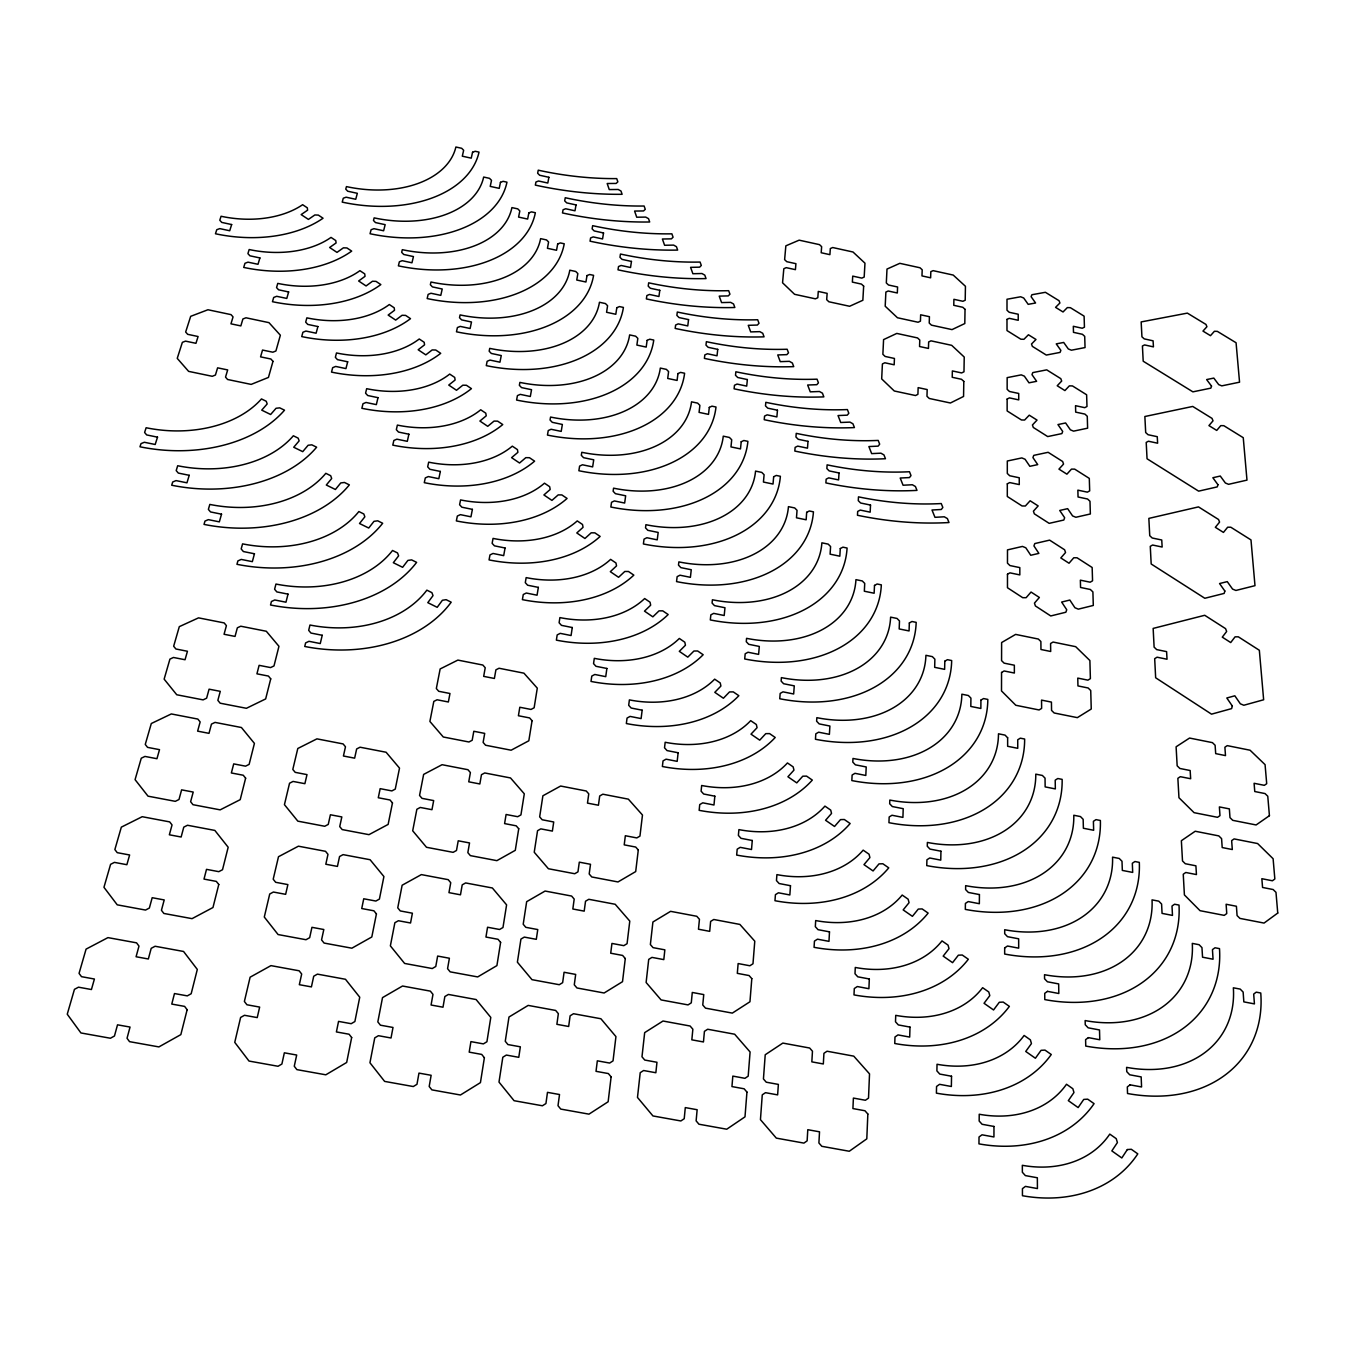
<?xml version="1.0" encoding="UTF-8"?>
<svg xmlns="http://www.w3.org/2000/svg" width="1345" height="1345" viewBox="0 0 1345 1345"><rect width="100%" height="100%" fill="white"/><g stroke="black" fill="none" stroke-linecap="round" stroke-linejoin="round"><path stroke-width="1.5" d="M1004.681 947.922L1004.665 954.042A142.318 108.239 28.3 0 0 1139.316 862.38L1134.911 861.523L1132.322 863.271L1132.692 872.417L1122.335 870.417L1121.999 861.271L1119.242 858.463L1112.55 857.152A113.821 86.551 28.2 0 1 1004.698 929.731L1004.698 933.716L1007.489 936.675L1018.653 938.81L1018.686 948.158L1007.489 946.023L1004.681 947.922M1006.985 319.404L1006.985 330.567L1020.855 339.209L1023.948 339.293L1028.421 334.77L1035.986 339.478L1031.514 344.017L1032.355 346.371L1046.309 355.063L1060.079 352.407L1060.869 350.389L1056.245 343.883L1063.693 342.454L1068.317 348.96L1071.41 350.204L1085.045 347.565L1084.709 336.368L1082.422 334.3L1073.478 332.349L1073.327 326.297L1082.254 328.247L1084.44 327.171L1084.104 316.142L1070.368 307.686L1067.358 307.585L1063.038 311.973L1055.573 307.366L1059.91 302.995L1059.053 300.708L1045.401 292.302L1031.884 294.74L1031.094 296.673L1035.583 302.995L1028.185 304.34L1023.696 298.002L1020.653 296.774L1007.001 299.246L1007.001 310.241L1009.238 312.292L1018.215 314.242L1018.232 320.278L1009.238 318.328L1006.985 319.404M1007.136 399.062L1007.136 410.948L1021.443 419.976L1024.621 420.043L1029.244 415.185L1037.029 420.094L1032.439 424.97L1033.313 427.475L1047.705 436.57L1061.894 433.594L1062.701 431.442L1057.943 424.566L1065.61 422.969L1070.385 429.828L1073.579 431.14L1087.617 428.181L1087.264 416.261L1084.911 414.092L1075.697 412.125L1075.529 405.686L1084.726 407.669L1086.979 406.493L1086.626 394.774L1072.469 385.931L1069.359 385.864L1064.921 390.571L1057.22 385.763L1061.676 381.055L1060.802 378.651L1046.713 369.858L1032.792 372.599L1031.985 374.65L1036.625 381.308L1028.992 382.821L1024.352 376.146L1021.225 374.868L1007.153 377.642L1007.153 389.327L1009.456 391.479L1018.703 393.463L1018.737 399.885L1009.456 397.885L1007.136 399.062M1007.472 574.231L1007.472 587.748L1022.738 597.701L1026.134 597.684L1031.043 592.052L1039.366 597.466L1034.456 603.115L1035.398 605.939L1050.748 615.96L1065.879 612.227L1066.736 609.756L1061.642 602.056L1069.83 600.055L1074.924 607.738L1078.32 609.15L1093.3 605.452L1092.897 591.918L1090.375 589.497L1080.556 587.462L1080.371 580.166L1090.173 582.2L1092.56 580.805L1092.157 567.506L1077.059 557.788L1073.764 557.771L1069.023 563.236L1060.818 557.94L1065.559 552.509L1064.618 549.786L1049.621 540.135L1034.793 543.565L1033.935 545.919L1038.878 553.383L1030.758 555.266L1025.815 547.802L1022.469 546.423L1007.489 549.886L1007.472 563.168L1009.944 565.556L1019.813 567.607L1019.829 574.903L1009.944 572.852L1007.472 574.231M1007.304 483.847L1007.304 496.49L1022.065 505.972L1025.361 506.006L1030.119 500.777L1038.155 505.922L1033.414 511.167L1034.322 513.824L1049.167 523.356L1063.828 520.027L1064.652 517.724L1059.726 510.461L1067.644 508.662L1072.587 515.925L1075.865 517.27L1090.358 513.975L1089.988 501.281L1087.55 498.995L1078.051 496.994L1077.866 490.152L1087.365 492.152L1089.685 490.875L1089.299 478.4L1074.689 469.136L1071.494 469.102L1066.904 474.163L1058.952 469.119L1063.559 464.075L1062.651 461.503L1048.125 452.307L1033.767 455.367L1032.926 457.569L1037.718 464.613L1029.85 466.312L1025.058 459.25L1021.83 457.922L1007.304 461.016L1007.304 473.457L1009.691 475.743L1019.241 477.761L1019.275 484.587L1009.691 482.569L1007.304 483.847M1007.64 737.766L1007.64 746.29L1017.745 748.308L1017.728 739.767L1020.334 738.17L1024.638 739.027A137.341 102.977 23.8 0 1 888.944 822.686L889.163 816.987L891.987 815.255L902.915 817.39L903.218 808.681L892.323 806.546L889.684 803.755L889.818 800.056A109.853 82.348 23.8 0 0 998.478 733.798L1005.034 735.11L1007.64 737.766M1001.554 672.483L1001.504 690.926L1015.811 705.268L1039.063 709.958L1041.635 708.395L1041.534 700.106L1051.437 702.107L1051.555 710.395L1054.161 712.984L1077.345 717.642L1091.249 709.017L1090.728 690.54L1088.139 687.984L1077.95 685.916L1077.765 678.099L1087.92 680.15L1090.391 678.637L1089.887 660.529L1075.681 646.676L1053.068 642.053L1050.579 643.515L1050.697 651.484L1040.963 649.5L1040.879 641.531L1038.34 639.043L1015.626 634.403L1001.621 642.54L1001.571 660.614L1004.127 663.152L1014.349 665.22L1014.365 673.038L1004.11 670.97L1001.554 672.483M993.972 1126.454L993.938 1136.962L982.018 1134.81L979.026 1136.996L978.958 1143.872A137.862 110.425 32.1 0 0 1094.073 1103.657L1087.701 1099.168L1083.751 1099.42L1078.135 1107.574L1068.333 1100.647L1073.966 1092.527L1072.839 1088.727L1066.501 1084.255A104.826 83.945 32.1 0 1 979.227 1114.248L979.16 1121.024L982.102 1124.285L993.972 1126.454M980.925 700.123L980.858 708.462L970.821 706.444L970.922 698.105L968.366 695.516L961.86 694.205A108.676 80.935 22.5 0 1 852.982 758.462L852.797 762.094L855.386 764.834L866.214 766.953L865.81 775.46L854.966 773.325L852.125 775.023L851.839 780.571A135.879 101.211 22.5 0 0 987.818 699.417L983.548 698.559L980.925 700.123M979.429 894.576L979.345 903.705L968.232 901.57L965.407 903.42L965.323 909.388A140.552 106.49 26.7 0 0 1100.378 820.484L1095.99 819.626L1093.401 821.324L1093.653 830.268L1083.381 828.251L1083.162 819.324L1080.455 816.566L1073.798 815.255A112.408 85.138 26.7 0 1 965.66 885.666L965.609 889.549L968.35 892.441L979.429 894.576M951.537 1076.235L951.369 1086.491L939.567 1084.322L936.557 1086.457L936.406 1093.149A135.862 108.592 30 0 0 1051.269 1054.514L1044.998 1050.109L1041.08 1050.327L1035.398 1058.246L1025.731 1051.454L1031.447 1043.569L1030.371 1039.853L1024.117 1035.465A103.313 82.566 29.9 0 1 937.028 1064.265L936.893 1070.889L939.768 1074.067L951.537 1076.235M963.81 381.442L963.558 396.456L950.411 402.996L929.277 398.473L926.974 396.287L927.176 389.562L918.147 387.629L917.912 394.337L915.508 395.531L894.29 390.991L881.681 378.903L882.404 363.94L884.825 362.78L894.173 364.798L894.442 358.459L885.128 356.442L882.875 354.307L883.581 339.612L896.796 333.425L917.542 337.931L919.778 340.033L919.56 346.522L928.453 348.439L928.655 341.966L930.992 340.84L951.688 345.329L964.23 357.047L963.978 371.775L961.641 372.935L952.361 370.934L952.226 377.289L961.524 379.29L963.81 381.442M965.037 309.35L964.802 323.54L952.025 329.609L931.463 325.154L929.227 323.052L929.429 316.697L920.653 314.797L920.434 321.136L918.08 322.245L897.468 317.756L885.195 306.223L885.884 292.067L888.221 291.008L897.317 292.991L897.586 286.989L888.507 285.005L886.321 282.954L886.994 269.067L899.822 263.334L920.014 267.773L922.199 269.79L921.981 275.91L930.622 277.81L930.824 271.69L933.111 270.648L953.218 275.069L965.441 286.283L965.206 300.221L962.919 301.28L953.908 299.313L953.773 305.315L962.818 307.299L965.037 309.35M944.812 661.185L944.627 669.356L934.674 667.339L934.876 659.184L932.354 656.629L925.915 655.318A107.566 79.54 21.3 0 1 816.852 717.675L816.617 721.206L819.172 723.896L829.899 726.031L829.394 734.336L818.634 732.201L815.81 733.832L815.457 739.262A134.5 99.463 21.3 0 0 951.672 660.546L947.435 659.672L944.812 661.185M940.945 851.217L940.76 860.127L929.731 857.992L926.924 859.791L926.755 865.608A138.905 104.725 25.2 0 0 1062.146 779.377L1057.809 778.52L1055.203 780.167L1055.337 788.91L1045.149 786.892L1045.048 778.15L1042.392 775.46L1035.784 774.148A111.097 83.743 25.2 0 1 927.377 842.441L927.277 846.24L929.967 849.082L940.945 851.217M909.993 1027.092L909.691 1037.079L898.006 1034.91L894.98 1036.978L894.761 1043.501A133.996 106.743 27.9 0 0 1009.372 1006.379L1003.202 1002.075L999.301 1002.26L993.552 1009.961L984.036 1003.286L989.802 995.619L988.777 991.988L982.623 987.701A101.884 81.154 27.9 0 1 895.736 1015.357L895.501 1021.796L898.342 1024.924L909.993 1027.092M909.338 622.97L909.069 630.939L899.183 628.939L899.486 620.953L897.014 618.448L890.609 617.136A106.524 78.144 20.1 0 1 781.395 677.628L781.126 681.091L783.614 683.731L794.273 685.866L793.668 693.986L782.992 691.851L780.167 693.432L779.747 698.744A133.189 97.731 20.1 0 0 916.18 622.365L911.96 621.508L909.338 622.97M867.844 1114.03L866.802 1138.845L849.283 1151.253L821.812 1146.31L818.903 1142.964L819.525 1131.818L807.79 1129.699L807.134 1140.846L803.907 1143.099L776.317 1138.122L760.446 1119.645L762.262 1094.847L765.507 1092.678L777.629 1094.88L778.368 1084.406L766.263 1082.204L763.439 1078.942L765.221 1054.749L782.84 1043.081L809.656 1048.024L812.464 1051.218L811.842 1061.861L823.325 1063.962L823.93 1053.32L827.04 1051.218L853.756 1056.144L869.526 1073.882L868.517 1098.108L865.407 1100.26L853.403 1098.075L852.915 1108.566L864.953 1110.751L867.844 1114.03M869.324 978.975L868.904 988.71L857.303 986.541L854.294 988.541L853.991 994.896A132.264 104.86 25.9 0 0 968.333 959.254L962.247 955.017L958.363 955.185L952.563 962.667L943.181 956.11L949.015 948.662L948.04 945.115L941.988 940.895A100.572 79.725 25.9 0 1 855.285 967.459L855 973.746L857.774 976.806L869.324 978.975M874.502 585.428L874.132 593.229L864.331 591.228L864.734 583.427L862.296 580.956L855.941 579.645A105.532 76.783 19 0 1 746.576 638.337L746.273 641.716L748.728 644.305L759.303 646.441L758.614 654.376L748.022 652.241L745.18 653.788L744.71 658.966A131.945 96.016 19 0 0 881.328 584.856L877.142 583.999L874.502 585.428M870.518 505.064L870.165 512.159L860.262 510.091L857.673 511.436L857.471 515.269A264.713 174.715 19.5 0 0 948.998 522.533L947.384 518.565L944.274 516.799L934.977 517.321L932.001 510.007L941.298 509.486L942.845 507.468L941.231 503.551A240.671 158.76 19.5 0 1 858.48 496.843L858.278 500.659L860.649 503.013L870.518 505.064M829.495 931.85L828.974 941.349L817.474 939.18L814.448 941.113L814.061 947.317A130.667 102.96 24.1 0 0 928.134 913.087L922.132 908.917L918.282 909.069L912.414 916.332L903.168 909.909L909.069 902.663L908.144 899.2L902.176 895.047A99.362 78.279 24.1 0 1 815.692 920.552L815.322 926.688L818.046 929.681L829.495 931.85M863.658 286.149L862.851 300.271L849.62 306.273L828.873 301.768L826.687 299.683L827.141 293.361L818.281 291.428L817.81 297.749L815.373 298.825L794.576 294.303L782.555 282.786L783.816 268.714L786.237 267.655L795.416 269.656L795.921 263.687L786.775 261.687L784.623 259.652L785.85 245.832L799.149 240.167L819.492 244.639L821.644 246.656L821.19 252.742L829.899 254.659L830.336 248.556L832.706 247.53L852.999 252.003L864.97 263.183L864.179 277.053L861.826 278.112L852.73 276.112L852.36 282.097L861.472 284.098L863.658 286.149M840.289 548.558L839.835 556.191L830.1 554.174L830.588 546.541L828.184 544.12L821.879 542.825A104.591 75.404 18 0 1 712.413 599.769L712.077 603.064L714.481 605.62L724.972 607.738L724.198 615.506L713.691 613.37L710.849 614.867L710.311 619.927A130.751 94.301 18 0 0 847.081 548.037L842.928 547.163L840.289 548.558M839.028 472.969L838.591 479.913L828.739 477.862L826.149 479.156L825.897 482.922A262.729 172.21 18.8 0 0 916.987 490.387L915.424 486.503L912.347 484.755L903.067 485.226L900.192 478.03L909.455 477.576L911.019 475.592L909.472 471.742A238.872 156.491 18.8 0 1 827.108 464.849L826.872 468.581L829.192 470.901L839.028 472.969M790.49 885.699L789.851 894.963L778.452 892.794L775.426 894.66L774.972 900.713A129.17 101.06 22.3 0 0 888.742 867.861L882.841 863.759L878.991 863.894L873.073 870.955L863.978 864.633L869.912 857.589L869.038 854.209L863.154 850.141A98.219 76.833 22.3 0 1 776.906 874.62L776.468 880.588L779.125 883.53L790.49 885.699M808.009 441.345L807.488 448.171L797.703 446.12L795.114 447.381L794.828 451.063A260.829 169.722 18.2 0 0 885.464 458.729L883.951 454.913L880.908 453.181L871.661 453.618L868.887 446.557L878.117 446.137L879.68 444.203L878.184 440.42A237.14 154.238 18.2 0 1 796.24 433.359L795.937 437.007L798.241 439.294L808.009 441.345M806.681 512.327L806.143 519.792L796.475 517.791L797.047 510.327L794.693 507.939L788.439 506.645A103.683 74.059 17.1 0 1 678.872 561.891L678.485 565.119L680.856 567.624L691.263 569.742L690.405 577.324L679.982 575.206L677.14 576.652L676.552 581.595A129.624 92.62 17.1 0 0 813.439 511.84L809.32 510.982L806.681 512.327M751.805 978.639L749.955 1001.756L732.336 1013.104L705.503 1008.145L702.762 1004.984L703.754 994.594L692.288 992.459L691.28 1002.849L688.035 1004.9L661.101 999.923L646.121 982.489L648.71 959.388L651.955 957.388L663.808 959.607L664.85 949.839L653.048 947.637L650.375 944.56L652.913 921.997L670.6 911.338L696.777 916.281L699.45 919.307L698.475 929.227L709.706 931.345L710.631 921.409L713.775 919.492L739.868 924.418L754.78 941.181L752.981 963.777L749.854 965.76L738.136 963.558L737.312 973.343L749.064 975.545L751.805 978.639M746.946 1092.073L744.995 1116.854L726.737 1129.212L698.946 1124.218L696.122 1120.856L697.147 1109.726L685.294 1107.591L684.218 1118.721L680.856 1120.957L652.947 1115.947L637.48 1097.436L640.22 1072.688L643.599 1070.519L655.856 1072.738L656.965 1062.281L644.743 1060.045L641.985 1056.783L644.675 1032.624L663.001 1021.023L690.103 1026.016L692.86 1029.211L691.834 1039.836L703.452 1041.955L704.427 1031.346L707.672 1029.244L734.673 1034.221L750.09 1051.975L748.19 1076.151L744.945 1078.32L732.823 1076.101L731.949 1086.575L744.121 1088.794L746.946 1092.073M752.275 840.49L751.519 849.519L740.221 847.35L737.194 849.166L736.673 855.067A127.775 99.177 20.8 0 0 850.141 823.527L844.324 819.508L840.507 819.609L834.539 826.469L825.561 820.265L831.546 813.422L830.722 810.11L824.922 806.109A97.159 75.387 20.8 0 1 738.909 829.613L738.388 835.43L741.011 838.322L752.275 840.49M773.661 476.735L773.022 484.049L763.439 482.048L764.095 474.735L761.774 472.398L755.554 471.103A102.825 72.731 16.2 0 1 645.919 524.701L645.516 527.862L647.836 530.317L658.176 532.435L657.234 539.849L646.878 537.731L644.036 539.126L643.398 543.968A128.548 90.956 16.2 0 0 780.386 476.298L776.3 475.441L773.661 476.735M777.46 410.225L776.872 416.916L767.154 414.848L764.565 416.076L764.229 419.707A258.98 167.268 17.6 0 0 854.428 427.575L852.949 423.81L849.956 422.111L840.726 422.498L838.036 415.555L847.232 415.168L848.829 413.285L847.384 409.569A235.459 152.019 17.6 0 1 765.826 402.323L765.49 405.921L767.76 408.157L777.46 410.225M714.834 796.19L713.976 804.999L702.779 802.83L699.736 804.579L699.148 810.329A126.464 97.277 19.3 0 0 812.313 780.083L806.563 776.115L802.78 776.199L796.761 782.891L787.918 776.771L793.953 770.13L793.163 766.885L787.447 762.951A96.168 73.958 19.3 0 1 701.67 785.497L701.098 791.179L703.654 794.004L714.834 796.19M747.366 379.559L746.71 386.116L737.06 384.065L734.471 385.258L734.101 388.823A257.214 164.847 17 0 0 823.846 396.876L822.434 393.177L819.458 391.496L810.262 391.849L807.656 385.023L816.835 384.687L818.433 382.837L817.037 379.172A233.845 149.816 17 0 1 735.866 371.775L735.496 375.289L737.732 377.508L747.366 379.559M741.213 441.765L740.49 448.911L730.974 446.91L731.714 439.765L729.427 437.461L723.257 436.167A102.001 71.436 15.4 0 1 613.572 488.168L613.118 491.261L615.422 493.682L625.66 495.801L624.652 503.047L614.379 500.928L611.538 502.29L610.849 507.015A127.523 89.325 15.4 0 0 747.904 441.345L743.852 440.504L741.213 441.765M678.132 752.763L677.174 761.354L666.061 759.185L663.035 760.883L662.379 766.499A125.219 95.411 18 0 0 775.208 737.48L769.559 733.597L765.776 733.647L759.723 740.154L750.998 734.151L757.084 727.679L756.344 724.518L750.695 720.651A95.226 72.529 18 0 1 665.17 742.272L664.531 747.82L667.053 750.594L678.132 752.763M709.303 407.384L708.512 414.378L699.064 412.377L699.888 405.383L697.635 403.13L691.515 401.836A101.211 70.142 14.7 0 1 581.797 452.29L581.309 455.316L583.562 457.687L593.733 459.805L592.641 466.9L582.452 464.782L579.611 466.093L578.871 470.733A126.531 87.711 14.7 0 0 715.994 407.014L711.959 406.156L709.303 407.384M717.742 349.364L717.019 355.803L707.42 353.752L704.814 354.912L704.41 358.392A255.5 162.459 16.4 0 0 793.735 366.63L792.356 363.015L789.414 361.334L780.251 361.654L777.746 354.945L786.875 354.643L788.506 352.827L787.128 349.246A232.298 147.647 16.5 0 1 706.377 341.68L705.974 345.127L708.159 347.313L717.742 349.364M611.118 1076.874L608.142 1101.757L588.976 1114.148L560.764 1109.087L558.007 1105.708L559.52 1094.527L547.482 1092.359L545.936 1103.539L542.405 1105.775L514.076 1100.698L498.995 1082.086L502.811 1057.237L506.342 1055.068L518.783 1057.321L520.347 1046.813L507.939 1044.561L505.266 1041.282L508.982 1017.022L528.182 1005.404L555.67 1010.448L558.36 1013.659L556.88 1024.318L568.666 1026.487L570.112 1015.811L573.508 1013.726L600.896 1018.753L615.943 1036.608L613.034 1060.886L609.638 1063.054L597.331 1060.818L596.02 1071.326L608.36 1073.562L611.118 1076.874M625.29 958.548L622.516 981.682L604.124 992.997L576.955 987.97L574.281 984.809L575.677 974.419L564.076 972.267L562.647 982.657L559.268 984.708L531.981 979.664L517.388 962.179L520.935 939.079L524.315 937.095L536.302 939.331L537.765 929.563L525.811 927.327L523.205 924.234L526.668 901.671L545.095 891.046L571.608 896.056L574.197 899.082L572.836 909.001L584.201 911.137L585.529 901.217L588.807 899.301L615.203 904.277L629.779 921.09L627.073 943.686L623.794 945.653L611.941 943.433L610.714 953.218L622.617 955.438L625.29 958.548M638.287 849.99L635.697 871.577L617.994 881.95L591.783 876.974L589.194 873.981L590.505 864.297L579.308 862.162L577.963 871.846L574.718 873.729L548.407 868.736L534.234 852.242L537.546 830.706L540.808 828.873L552.375 831.092L553.72 821.98L542.186 819.761L539.664 816.852L542.892 795.786L560.63 786.035L586.235 790.995L588.757 793.853L587.479 803.116L598.441 805.235L599.702 795.971L602.846 794.206L628.35 799.149L642.473 815.02L639.951 836.119L636.807 837.918L625.341 835.733L624.214 844.862L635.697 847.047L638.287 849.99M688.556 319.606L687.766 325.927L678.216 323.876L675.627 325.019L675.173 328.432A253.852 160.089 15.9 0 0 764.061 336.838L762.733 333.274L759.824 331.643L750.695 331.912L748.257 325.322L757.37 325.053L759 323.288L757.689 319.757A230.785 145.495 15.9 0 1 677.308 312.023L676.871 315.419L679.04 317.571L688.556 319.606M642.153 710.194L641.111 718.583L630.082 716.414L627.056 718.062L626.35 723.543A124.059 93.562 16.8 0 0 738.842 695.701L733.26 691.885L729.511 691.935L723.408 698.24L714.8 692.339L720.92 686.051L720.231 682.957L714.666 679.158A94.335 71.134 16.8 0 1 629.393 699.888L628.687 705.301L631.158 708.025L642.153 710.194M677.947 373.591L677.09 380.433L667.708 378.449L668.599 371.607L666.38 369.371L660.311 368.076A100.438 68.881 14 0 1 550.576 417.051L550.055 420.01L552.274 422.33L562.361 424.448L561.201 431.392L551.08 429.274L548.239 430.551L547.465 435.074A125.573 86.13 14 0 0 684.605 373.254L680.604 372.397L677.947 373.591M606.881 668.465L605.738 676.653L594.809 674.484L591.783 676.081L591.01 681.427A122.95 91.729 15.7 0 0 703.166 654.729L697.651 650.98L693.936 651.014L687.783 657.15L679.309 651.35L685.462 645.23L684.807 642.204L679.326 638.455A93.494 69.738 15.7 0 1 594.305 658.344L593.548 663.623L595.986 666.296L606.881 668.465M659.79 290.301L658.932 296.505L649.467 294.454L646.861 295.564L646.373 298.926A252.238 157.752 15.4 0 0 734.841 307.501L733.546 303.987L730.654 302.373L721.576 302.591L719.222 296.119L728.284 295.9L729.932 294.168L728.671 290.688A229.339 143.377 15.4 0 1 648.677 282.82L648.206 286.149L650.341 288.267L659.79 290.301M647.13 340.369L646.188 347.077L636.874 345.077L637.833 338.385L635.664 336.2L629.628 334.905A99.715 67.637 13.4 0 1 519.893 382.4L519.355 385.309L521.524 387.595L531.544 389.697L530.317 396.489L520.263 394.371L517.421 395.615L516.598 400.053A124.665 84.584 13.4 0 0 653.754 340.066L649.769 339.209L647.13 340.369M631.461 261.434L630.536 267.52L621.121 265.469L618.515 266.545L618.011 269.841A250.691 155.465 15 0 0 706.041 278.583L704.797 275.137L701.939 273.523L692.877 273.724L690.59 267.352L699.635 267.167L701.3 265.469L700.072 262.056A227.927 141.292 15 0 1 620.465 254.037L619.961 257.298L622.062 259.383L631.461 261.434M572.281 627.527L571.07 635.529L560.226 633.361L557.183 634.907L556.376 640.136A121.891 89.93 14.7 0 0 668.162 614.547L662.732 610.849L659.033 610.865L652.846 616.834L644.49 611.134L650.677 605.183L650.055 602.224L644.659 598.542A92.687 68.376 14.7 0 1 559.907 617.59L559.1 622.752L561.47 625.358L572.281 627.527M616.817 307.702L615.808 314.276L606.561 312.275L607.587 305.719L605.452 303.566L599.45 302.272A99.009 66.409 12.8 0 1 489.731 348.372L489.16 351.196L491.312 353.449L501.265 355.551L499.953 362.192L489.983 360.09L487.142 361.284L486.285 365.621A123.774 83.054 12.8 0 0 623.408 307.433L619.473 306.576L616.817 307.702M484.385 1057.725L480.434 1082.624L460.444 1094.998L431.879 1089.87L429.189 1086.491L431.14 1075.294L418.967 1073.108L416.967 1084.305L413.285 1086.541L384.62 1081.397L369.942 1062.752L374.751 1037.869L378.433 1035.7L391.025 1037.987L393.009 1027.462L380.45 1025.193L377.827 1021.897L382.518 997.62L402.525 986.019L430.35 991.13L432.972 994.359L431.072 1005.018L442.993 1007.203L444.859 996.544L448.406 994.443L476.113 999.537L490.791 1017.425L486.924 1041.736L483.376 1043.888L470.918 1041.618L469.203 1052.143L481.695 1054.413L484.385 1057.725M532.065 720.701L528.82 740.776L511.134 750.207L485.579 745.231L483.124 742.406L484.704 733.395L473.81 731.276L472.179 740.271L468.934 741.986L443.278 736.993L429.896 721.458L433.813 701.417L437.075 699.77L448.356 701.989L449.97 693.499L438.722 691.296L436.335 688.539L440.151 668.953L457.872 660.092L482.838 665.035L485.226 667.742L483.679 676.367L494.388 678.468L495.901 669.844L499.045 668.246L523.928 673.172L537.294 688.152L534.133 707.789L530.989 709.437L519.809 707.251L518.413 715.742L529.611 717.927L532.065 720.701M500.609 942.408L496.91 965.609L477.694 976.924L450.171 971.847L447.566 968.669L449.398 958.245L437.646 956.06L435.78 966.483L432.249 968.534L404.61 963.44L390.369 945.871L394.875 922.72L398.406 920.737L410.544 922.989L412.394 913.205L400.289 910.935L397.75 907.841L402.138 885.229L421.355 874.603L448.204 879.664L450.743 882.707L448.961 892.643L460.478 894.812L462.209 884.859L465.622 882.942L492.371 887.986L506.594 904.866L502.98 927.512L499.567 929.479L487.562 927.243L485.949 937.045L498.003 939.281L500.609 942.408M518.733 828.755L515.286 850.326L496.877 860.649L470.363 855.622L467.841 852.629L469.539 842.945L458.225 840.793L456.493 850.477L453.114 852.343L426.5 847.283L412.696 830.79L416.866 809.27L420.262 807.454L431.964 809.69L433.678 800.594L422.011 798.358L419.556 795.433L423.641 774.401L442.068 764.7L467.942 769.71L470.397 772.568L468.749 781.815L479.846 783.967L481.46 774.703L484.738 772.955L510.512 777.948L524.298 793.819L520.935 814.902L517.674 816.701L506.09 814.482L504.594 823.594L516.211 825.83L518.733 828.755M603.535 232.971L602.56 238.939L593.195 236.905L590.589 237.947L590.051 241.175A249.178 153.196 14.5 0 0 677.645 250.086L676.451 246.69L673.626 245.109L664.598 245.261L662.396 239.006L671.407 238.855L673.072 237.191L671.878 233.828A226.548 139.224 14.5 0 1 592.657 225.674L592.119 228.885L594.204 230.937L603.535 232.971M538.353 587.378L537.058 595.196L526.298 593.027L523.272 594.524L522.398 599.635A120.882 88.165 13.8 0 0 633.831 575.122L628.468 571.49L624.786 571.474L618.582 577.291L610.327 571.675L616.548 565.875L615.96 562.983L610.63 559.369A91.931 67.031 13.8 0 1 526.164 577.61L525.29 582.654L527.627 585.226L538.353 587.378M587.008 275.574L585.932 282.013L576.753 280.029L577.846 273.59L575.744 271.488L569.792 270.194A98.319 65.216 12.3 0 1 460.091 314.915L459.502 317.689L461.621 319.891L471.49 321.993L470.128 328.499L460.225 326.398L457.384 327.558L456.476 331.795A122.916 81.557 12.3 0 0 593.582 275.338L589.665 274.498L587.008 275.574M576.03 204.928L574.987 210.795L565.673 208.761L563.067 209.77L562.496 212.947A247.715 150.959 14.1 0 0 649.685 221.992L648.525 218.663L645.718 217.1L636.723 217.217L634.588 211.064L643.566 210.946L645.264 209.316L644.104 206.02A225.22 137.207 14.1 0 1 565.253 197.732L564.698 200.876L566.733 202.893L576.03 204.928M557.687 243.983L556.544 250.271L547.432 248.304L548.592 241.999L546.524 239.931L540.606 238.637A97.647 64.056 11.8 0 1 430.972 282.013L430.35 284.737L432.417 286.905L442.219 289.007L440.79 295.362L430.972 293.26L428.13 294.404L427.172 298.556A122.092 80.095 11.8 0 0 564.227 243.781L560.344 242.924L557.687 243.983M505.064 548.003L503.686 555.636L493.027 553.467L489.983 554.913L489.059 559.907A119.924 86.433 12.9 0 0 600.139 536.42L594.86 532.855L591.195 532.822L584.941 538.488L576.803 532.956L583.058 527.324L582.503 524.483L577.24 520.918A91.191 65.72 13 0 1 493.043 538.404L492.136 543.33L494.439 545.835L505.064 548.003M548.894 177.288L547.802 183.038L538.555 181.003L535.949 181.995L535.344 185.106A246.286 148.757 13.7 0 0 622.113 194.302L620.986 191.04L618.212 189.477L609.251 189.578L607.183 183.508L616.144 183.441L617.843 181.844L616.716 178.599A223.926 135.206 13.7 0 1 538.252 170.176L537.647 173.253L539.664 175.253L548.894 177.288M528.854 212.897L527.643 219.067L518.582 217.083L519.826 210.93L517.775 208.878L511.907 207.601A97.008 62.912 11.3 0 1 402.323 249.682L401.667 252.339L403.719 254.474L413.453 256.576L411.957 262.796L402.205 260.695L399.364 261.787L398.389 265.856A121.285 78.666 11.3 0 0 535.36 212.729L531.494 211.871L528.854 212.897M472.398 509.368L470.952 516.816L460.377 514.647L457.334 516.06L456.358 520.918A118.999 84.735 12.2 0 0 567.069 498.457L561.857 494.926L558.209 494.893L551.938 500.39L543.901 494.96L550.189 489.479L549.668 486.705L544.473 483.191A90.485 64.425 12.2 0 1 460.562 499.92L459.603 504.728L461.856 507.2L472.398 509.368M351.667 1037.55L346.674 1062.466L325.809 1074.806L296.892 1069.628L294.269 1066.249L296.69 1055.035L284.35 1052.816L281.895 1064.029L278.045 1066.266L249.01 1061.054L234.753 1042.358L240.62 1017.459L244.471 1015.29L257.231 1017.593L259.652 1007.086L246.942 1004.765L244.387 1001.47L250.12 977.193L270.95 965.626L299.128 970.787L301.683 974.015L299.33 984.691L311.418 986.894L313.721 976.218L317.42 974.133L345.48 979.278L359.737 997.217L354.878 1021.544L351.179 1023.696L338.553 1021.393L336.401 1031.934L349.061 1034.221L351.667 1037.55M376.432 913.911L371.808 936.977L351.869 948.191L324.095 943.064L321.556 939.886L323.809 929.513L311.939 927.327L309.669 937.684L305.988 939.718L278.096 934.556L264.292 917.038L269.723 894.005L273.388 892.038L285.644 894.324L287.88 884.59L275.675 882.303L273.203 879.21L278.499 856.715L298.422 846.19L325.524 851.318L327.978 854.344L325.809 864.23L337.427 866.415L339.562 856.53L343.093 854.63L370.094 859.724L383.913 876.553L379.408 899.082L375.86 901.049L363.738 898.779L361.738 908.531L373.91 910.8L376.432 913.911M392.471 802.931L388.133 824.418L368.967 834.657L342.185 829.579L339.73 826.587L341.832 816.936L330.399 814.767L328.247 824.418L324.733 826.267L297.833 821.156L284.434 804.663L289.545 783.227L293.059 781.428L304.878 783.681L306.996 774.619L295.211 772.349L292.806 769.441L297.8 748.492L316.932 738.859L343.093 743.919L345.48 746.778L343.429 756.008L354.643 758.16L356.66 748.946L360.056 747.215L386.099 752.242L399.515 768.113L395.262 789.111L391.866 790.91L380.164 788.658L378.281 797.753L390.016 799.989L392.471 802.931M500.474 182.315L499.214 188.367L490.219 186.383L491.513 180.348L489.496 178.33L483.662 177.052A96.386 61.786 10.9 0 1 374.145 217.873L373.473 220.479L375.49 222.581L385.158 224.665L383.611 230.768L373.927 228.684L371.085 229.743L370.06 233.727A120.495 77.253 10.9 0 0 506.964 182.18L503.131 181.323L500.474 182.315M440.353 471.439L438.823 478.719L428.332 476.567L425.306 477.912L424.28 482.67A118.108 83.071 11.5 0 0 534.604 461.167L529.459 457.703L525.828 457.653L519.54 463.016L511.604 457.653L517.909 452.324L517.438 449.617L512.311 446.153A89.812 63.148 11.6 0 1 428.685 462.159L427.676 466.849L429.879 469.287L440.353 471.439M408.897 434.216L407.3 441.328L396.876 439.176L393.85 440.487L392.79 445.128A117.25 81.44 10.9 0 0 502.744 424.566L497.65 421.153L494.052 421.086L487.731 426.315L479.896 421.035L486.234 415.84L485.78 413.184L480.72 409.788A89.157 61.92 11 0 1 397.38 425.087L396.338 429.677L398.507 432.064L408.897 434.216M472.566 152.237L471.238 158.155L462.31 156.188L463.655 150.27L461.671 148.286L455.888 147.008A95.764 60.676 10.5 0 1 346.455 186.602L345.749 189.157L347.733 191.225L357.333 193.31L355.736 199.279L346.119 197.194L343.278 198.219L342.218 202.12A119.739 75.875 10.5 0 0 479.022 152.119L475.205 151.279L472.566 152.237M377.995 397.666L376.348 404.626L366.008 402.474L362.982 403.752L361.872 408.292A116.41 79.843 10.4 0 0 471.439 388.638L466.429 385.275L462.831 385.191L456.493 390.269L448.759 385.073L455.114 380.013L454.711 377.424L449.701 374.078A88.535 60.71 10.4 0 1 366.664 388.688L365.571 393.177L367.706 395.514L377.995 397.666M322.228 635.277L320.261 643.549L308.963 641.313L305.618 642.91L304.743 646.474A139.258 103.296 8.6 0 0 451.197 602.19L446.137 599.685L442.404 600.257L437.192 607.318L427.794 602.661L433.023 595.616L431.896 592.657L426.853 590.152A111.366 82.6 8.6 0 1 309.972 625.021L308.677 630.351L310.964 633.058L322.228 635.277M187.14 1009.725L180.835 1034.624L158.895 1046.914L129.54 1041.652L127.035 1038.256L130.045 1027.059L117.519 1024.823L114.459 1036.003L110.425 1038.239L80.935 1032.96L67.25 1014.214L74.446 989.348L78.481 987.18L91.426 989.533L94.402 979.026L81.507 976.672L79.052 973.376L86.08 949.116L107.953 937.616L136.551 942.845L138.989 946.09L136.08 956.749L148.337 958.985L151.212 948.326L155.095 946.258L183.559 951.47L197.311 969.442L191.175 993.736L187.291 995.872L174.48 993.552L171.773 1004.076L184.618 1006.396L187.14 1009.725M218.781 884.506L212.964 907.522L192.049 918.652L163.871 913.457L161.434 910.279L164.208 899.939L152.187 897.703L149.362 908.043L145.529 910.061L117.234 904.832L103.952 887.313L110.593 864.331L114.426 862.38L126.867 864.701L129.624 854.983L117.234 852.663L114.863 849.569L121.336 827.141L142.2 816.701L169.672 821.896L172.042 824.922L169.352 834.791L181.138 837.01L183.777 827.141L187.493 825.258L214.847 830.42L228.179 847.249L222.513 869.727L218.798 871.661L206.508 869.358L204.003 879.092L216.326 881.395L218.781 884.506M245.631 778.183L240.217 799.653L220.16 809.858L192.991 804.697L190.62 801.704L193.209 792.054L181.609 789.851L178.986 799.502L175.304 801.334L148.034 796.173L135.072 779.646L141.275 758.21L144.957 756.428L156.945 758.714L159.517 749.653L147.563 747.366L145.26 744.441L151.312 723.509L171.319 713.943L197.833 719.071L200.153 721.929L197.631 731.142L208.996 733.344L211.468 724.114L215.032 722.399L241.427 727.51L254.424 743.398L249.128 764.38L245.563 766.162L233.711 763.893L231.357 772.971L243.26 775.241L245.631 778.183M270.732 678.855L265.654 698.929L246.404 708.294L220.177 703.2L217.856 700.358L220.277 691.347L209.08 689.178L206.626 698.173L203.095 699.871L176.75 694.76L164.14 679.141L169.924 659.117L173.455 657.47L185.038 659.739L187.443 651.266L175.909 648.996L173.656 646.239L179.305 626.652L198.539 617.859L224.161 622.92L226.414 625.644L224.06 634.268L235.039 636.42L237.359 627.796L240.772 626.215L266.31 631.259L278.953 646.306L273.993 665.943L270.58 667.574L259.114 665.338L256.929 673.828L268.428 676.064L270.732 678.855M288.015 594.137L285.964 602.207L274.767 599.971L271.421 601.518L270.53 604.998A138.283 101.144 8 0 0 416.614 562.361L411.604 559.89L407.888 560.411L402.626 567.304L393.328 562.714L398.624 555.838L397.532 552.946L392.538 550.475A110.593 80.868 8 0 1 275.96 584.049L274.599 589.261L276.851 591.918L288.015 594.137M347.683 361.788L345.951 368.597L335.695 366.445L332.669 367.673L331.526 372.111A115.603 78.279 9.9 0 0 440.706 353.331L435.746 350.019L432.182 349.935L425.81 354.861L418.177 349.767L424.566 344.841L424.179 342.286L419.236 338.99A87.913 59.516 9.9 0 1 336.485 352.962L335.359 357.35L337.46 359.636L347.683 361.788M317.891 326.549L316.109 333.207L305.937 331.055L302.911 332.249L301.734 336.586A114.829 76.766 9.5 0 0 410.511 318.664L405.618 315.402L402.071 315.285L395.682 320.093L388.15 315.066L394.539 310.275L394.186 307.786L389.31 304.542A87.324 58.373 9.5 0 1 306.862 317.857L305.685 322.161L307.753 324.414L317.891 326.549M254.457 553.77L252.339 561.655L241.226 559.419L237.88 560.915L236.955 564.312A137.341 99.042 7.4 0 0 382.669 523.255L377.726 520.818L374.011 521.322L368.715 528.03L359.518 523.508L364.848 516.816L363.806 513.975L358.863 511.537A109.853 79.187 7.4 0 1 242.571 543.868L241.175 548.945L243.395 551.551L254.457 553.77M1232.323 706.024L1231.616 708.613L1211.526 714.161L1155.658 677.779L1154.682 658.68L1157.07 657.201L1167.023 659.235L1166.603 651.636L1156.683 649.601L1154.111 647.13L1153.153 628.418L1204.716 615.287L1225.564 628.636L1226.657 631.461L1222.286 637.143L1230.709 642.557L1235.08 636.841L1238.341 636.824L1259.34 650.274L1263.644 699.77L1243.822 705.251L1240.342 703.805L1234.828 695.802L1226.808 697.988L1232.323 706.024M272.985 361.334L268.445 377.424L251.145 384.401L227.591 379.492L225.523 377.138L227.675 369.925L217.604 367.841L215.435 375.036L212.258 376.297L188.619 371.371L177.237 358.375L182.365 342.353L185.543 341.126L195.95 343.311L198.085 336.519L187.695 334.333L185.66 332.03L190.687 316.327L207.954 309.753L231.021 314.629L233.055 316.899L230.953 323.826L240.839 325.91L242.907 318.967L245.984 317.79L268.966 322.649L280.365 335.224L275.91 350.995L272.833 352.205L262.527 350.053L260.577 356.862L270.9 359.014L272.985 361.334M288.637 291.949L286.788 298.439L276.7 296.303L273.691 297.464L272.463 301.7A114.056 75.286 9.1 0 0 380.837 284.585L376.012 281.374L372.481 281.256L366.075 285.947L358.644 280.987L365.05 276.33L364.73 273.876L359.905 270.681A86.736 57.23 9.1 0 1 277.759 283.392L276.549 287.595L278.566 289.797L288.637 291.949M221.538 514.177L219.336 521.86L208.324 519.641L204.978 521.087L204.02 524.399A136.433 96.991 6.9 0 0 349.347 484.872L344.454 482.468L340.773 482.939L335.409 489.496L326.314 485.024L331.694 478.501L330.685 475.71L325.809 473.322A109.13 77.556 6.9 0 1 209.82 504.425L208.374 509.402L210.543 511.941L221.538 514.177M1224.841 591.027L1224.169 593.414L1204.817 598.273L1151.186 563.992L1150.278 546.356L1152.581 545.028L1162.147 547.028L1161.744 540.001L1152.211 538L1149.74 535.68L1148.849 518.397L1198.496 506.897L1218.536 519.489L1219.579 522.112L1215.342 527.307L1223.446 532.418L1227.666 527.206L1230.81 527.223L1250.985 539.917L1254.986 585.663L1235.904 590.455L1232.575 589.093L1227.262 581.628L1219.562 583.545L1224.841 591.027M259.904 257.937L258.005 264.292L247.984 262.157L244.975 263.284L243.714 267.42A113.316 73.824 8.7 0 0 351.701 251.112L346.926 247.951L343.412 247.833L336.99 252.389L329.643 247.497L336.082 242.957L335.779 240.57L331.021 237.409A86.181 56.137 8.7 0 1 249.161 249.531L247.917 253.633L249.918 255.802L259.904 257.937M189.225 475.306L186.955 482.821L176.027 480.602L172.698 481.998L171.706 485.226A135.559 94.991 6.5 0 0 316.63 447.196L311.805 444.825L308.123 445.262L302.726 451.651L293.731 447.246L299.145 440.874L298.17 438.151L293.344 435.78A108.424 75.959 6.5 0 1 177.691 465.74L176.195 470.582L178.33 473.087L189.225 475.306M1217.931 484.704L1217.259 486.89L1198.63 491.144L1147.05 458.779L1146.209 442.438L1148.411 441.227L1157.625 443.211L1157.255 436.688L1148.075 434.721L1145.688 432.552L1144.864 416.513L1192.729 406.442L1212.013 418.379L1213.022 420.817L1208.936 425.592L1216.721 430.417L1220.806 425.625L1223.832 425.692L1243.251 437.697L1246.983 480.115L1228.573 484.318L1225.379 483.006L1220.285 476.046L1212.854 477.727L1217.931 484.704M231.659 224.548L229.709 230.752L219.773 228.616L216.764 229.709L215.469 233.761A112.593 72.411 8.4 0 0 323.052 218.226L318.328 215.099L314.848 214.965L308.409 219.403L301.145 214.595L307.601 210.173L307.316 207.819L302.625 204.709A85.626 55.061 8.4 0 1 221.068 216.259L219.79 220.261L221.757 222.413L231.659 224.548M157.516 437.159L155.179 444.489L144.335 442.27L141.006 443.631L139.981 446.792A134.702 93.04 6.1 0 0 284.518 410.191L279.726 407.854L276.061 408.275L270.631 414.495L261.737 410.141L267.184 403.937L266.243 401.264L261.468 398.927A107.734 74.412 6.1 0 1 146.134 427.744L144.604 432.485L146.689 434.939L157.516 437.159M1211.509 386.099L1210.87 388.133L1192.897 391.849L1143.2 361.217L1142.426 346.018L1144.561 344.925L1153.438 346.875L1153.085 340.823L1144.242 338.873L1141.939 336.822L1141.165 321.926L1187.366 313.116L1205.961 324.431L1206.919 326.717L1202.968 331.089L1210.483 335.678L1214.417 331.273L1217.36 331.374L1236.072 342.756L1239.552 382.182L1221.781 385.864L1218.704 384.62L1213.812 378.096L1206.633 379.559L1211.509 386.099M1127.345 1149.555L1121.814 1157.961L1111.844 1150.9L1117.409 1142.544L1116.215 1138.643L1109.776 1134.104A106.49 85.307 34.3 0 1 1022.335 1165.308L1022.368 1172.268L1025.361 1175.597L1037.348 1177.766L1037.432 1188.56L1025.428 1186.391L1022.435 1188.661L1022.452 1195.722A140.031 112.223 34.3 0 0 1137.786 1153.859L1131.313 1149.286L1127.345 1149.555M1130.086 1084.843L1127.312 1086.928L1127.53 1093.502A148.337 113.383 33.2 0 0 1260.753 993.013L1256.247 992.156L1253.691 994.073L1254.431 1003.891L1243.839 1001.874L1243.133 992.072L1240.208 989.096L1233.348 987.802A118.629 90.653 33.2 0 1 1126.606 1067.358L1126.757 1071.646L1129.716 1074.789L1141.165 1076.908L1141.569 1086.962L1130.086 1084.843M1277.75 913.053L1264.048 923.073L1239.939 918.4L1237.081 915.558L1236.408 906.261L1226.119 904.26L1226.758 913.558L1224.236 915.373L1200.043 910.683L1184.407 894.929L1183.247 874.25L1185.786 872.485L1196.445 874.569L1195.907 865.81L1185.298 863.725L1182.507 860.951L1181.364 840.709L1195.217 831.244L1218.805 835.901L1221.579 838.641L1222.201 847.552L1232.306 849.536L1231.65 840.625L1234.105 838.91L1257.625 843.55L1273.11 858.732L1274.841 879.008L1272.404 880.773L1261.845 878.705L1262.568 887.465L1273.143 889.533L1275.985 892.34L1277.75 913.053M1088.391 1037.634L1085.6 1039.651L1085.751 1046.074A146.201 111.685 31.5 0 0 1219.495 948.628L1215.006 947.771L1212.45 949.62L1213.055 959.22L1202.548 957.203L1201.959 947.62L1199.101 944.711L1192.292 943.4A116.931 89.308 31.5 0 1 1085.146 1020.569L1085.247 1024.739L1088.139 1027.815L1099.504 1029.951L1099.773 1039.752L1088.391 1037.634M1047.52 991.366L1044.729 993.333L1044.796 999.587A144.184 109.971 29.9 0 0 1179.01 905.084L1174.572 904.227L1171.999 906.042L1172.487 915.407L1162.063 913.389L1161.592 904.025L1158.785 901.167L1152.043 899.872A115.317 87.929 29.9 0 1 1044.527 974.705L1044.561 978.773L1047.419 981.783L1058.666 983.918L1058.818 993.501L1047.52 991.366M1269.428 815.692L1256.112 824.956L1232.743 820.332L1229.986 817.625L1229.364 808.883L1219.377 806.916L1219.982 815.642L1217.528 817.306L1194.091 812.666L1178.96 797.736L1177.867 778.318L1180.322 776.687L1190.661 778.738L1190.157 770.517L1179.868 768.466L1177.161 765.809L1176.102 746.794L1189.552 738.052L1212.433 742.642L1215.107 745.248L1215.695 753.62L1225.497 755.604L1224.891 747.215L1227.279 745.634L1250.077 750.224L1265.073 764.649L1266.704 783.715L1264.334 785.329L1254.095 783.294L1254.767 791.533L1265.023 793.567L1267.763 796.223L1269.428 815.692"/></g></svg>
